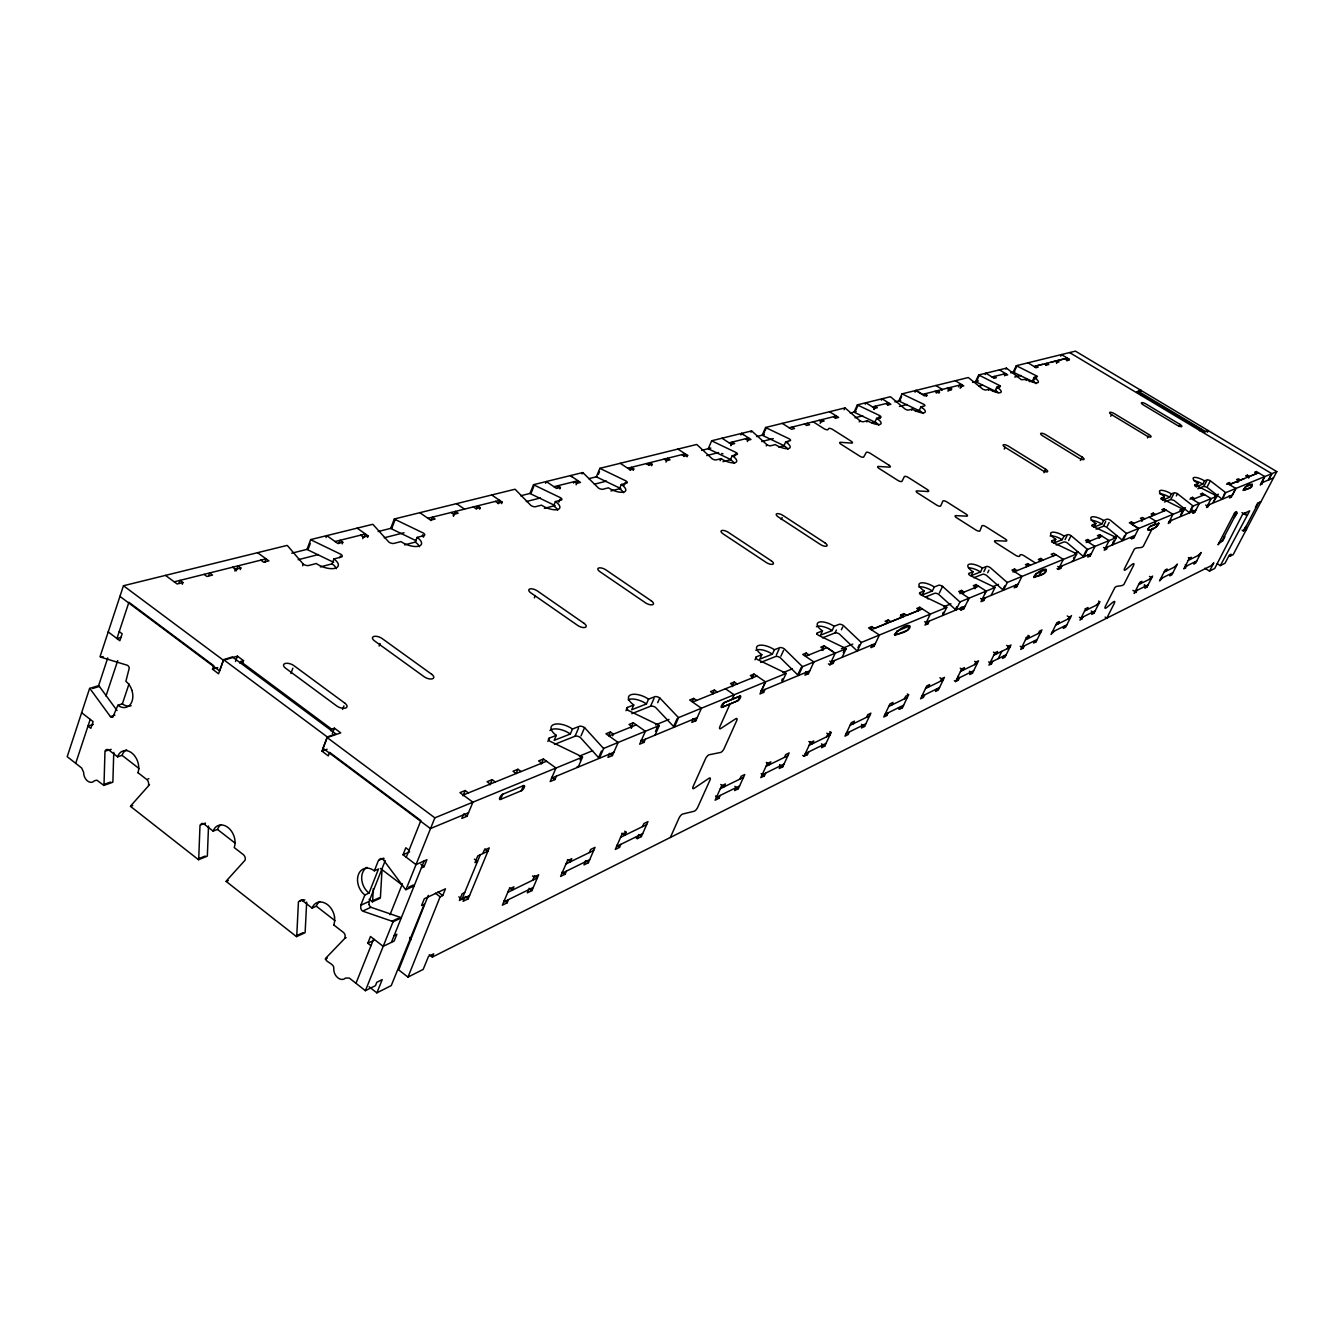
<?xml version="1.0" encoding="UTF-8"?>
<svg xmlns="http://www.w3.org/2000/svg" width="1344" height="1344" viewBox="0 0 1344 1344"><rect width="100%" height="100%" fill="white"/><g stroke="black" fill="none" stroke-linecap="round" stroke-linejoin="round"><path stroke-width="1.5" d="M117.012 710.522L99.389 686.431A4.099 2.906 71.7 0 0 98.616 685.658L89.611 688.414L67.2 756.672L81.682 768.029L83.63 772.346A8.249 5.796 70.4 0 0 87.528 780.982A8.249 5.796 70.4 0 0 94.366 780.78L96.902 780.175L103.824 785.417A4.116 2.89 70.2 0 0 104.026 784.375L104.966 751.229A4.183 2.957 70.6 0 1 108.982 750.12L117.617 756.857L122.069 755.345A14.599 10.399 70.4 0 1 125.177 750.691A14.532 10.332 70.4 0 1 126.655 749.784M113.753 752.354L112.913 781.25A4.099 2.89 70.2 0 1 112.711 782.292L103.824 785.417M149.554 784.678L131.006 805.543A4.116 2.923 69.7 0 0 130.553 806.4L198.509 859.723A4.183 2.99 68.5 0 0 198.727 858.665L200.004 825.216L201.734 823.519A4.234 3.041 69 0 1 204.187 824.174L213.158 831.13L217.493 829.433A14.851 10.752 68.6 0 1 220.769 824.813M208.522 826.022L207.379 855.187A4.166 2.99 68.5 0 1 207.161 856.229L198.509 859.723M213.158 831.13A14.868 10.752 68.6 0 1 217.274 825.955L219.24 825.182A14.868 10.752 68.6 0 1 231.706 831.533A14.868 10.752 68.6 0 1 234.226 847.577L243.23 854.532A4.25 3.091 68.2 0 1 245.011 857.186L245.213 858.026A4.15 3.007 68.2 0 1 245.028 860.244L226.649 880.572A4.183 3.024 67.9 0 0 226.162 881.429L296.52 936.634A4.25 3.108 66.6 0 0 296.772 935.592L298.435 901.824L300.905 900.077A4.318 3.158 67 0 1 302.803 900.85L312.094 908.074L316.294 906.175A14.935 10.987 66.7 0 1 319.771 901.572M306.667 902.042L305.172 931.728A4.234 3.091 66.6 0 1 304.937 932.786L296.52 936.634M369.113 899.304L372.389 901.824A4.116 3.074 66.5 0 0 372.624 900.799L373.33 888.569M382.082 868.778L380.436 897.221A4.099 3.058 66.5 0 1 380.184 898.246L372.389 901.824M369.079 986.748L376.874 992.863L382.217 979.591L376.79 982.313L375.446 985.656L365.4 990.696L349.373 978.113L345.542 978.029A8.635 6.334 65.7 0 1 337.915 977.861A8.635 6.334 65.7 0 1 333.782 968.789C334.807 963.362 324.677 962.186 325.685 958.272L345.072 938.112L345.089 935.021A4.334 3.192 66.2 0 0 343.258 932.299L333.866 925.008M364.846 894.97A15.305 11.424 66.8 0 1 358.394 885.427L357.722 882.538A15.305 11.424 66.8 0 1 362.964 869.131L365.081 868.342A15.305 11.424 66.8 0 1 374.354 870.828L378.521 868.963L369.012 893.071L364.846 894.97L360.797 905.251L360.78 908.376A4.368 3.242 66.5 0 0 362.628 911.098L392.33 921.312A4.486 3.343 65.9 0 1 393.053 921.766L401.268 917.868A4.469 3.343 65.9 0 0 400.546 917.414L370.91 907.284A4.351 3.242 66.4 0 1 369.079 904.562M333.682 562.346L307.91 549.898A3.914 1.714 19.6 0 1 307.02 549.36L310.649 539.599A3.931 1.697 19.7 0 0 311.539 540.137L341.04 554.383A3.931 1.714 19.9 0 1 341.376 557.021L333.917 558.953A13.894 6.098 19.8 0 1 335.009 568.31A13.894 6.098 19.8 0 1 316.31 563.522L308.666 565.488A3.998 1.764 19.6 0 1 303.257 564.127L287.784 546A3.998 1.747 19.4 0 0 287.078 545.412L123.463 585.732L100.027 656.712A4.2 2.99 72.2 0 0 100.901 657.199L127.562 665.33A4.217 3.024 71.9 0 1 129.293 667.918L125.882 681.324A14.65 10.45 71.5 0 1 131.93 690.379M98.666 685.474L107.755 657.922M75.701 763.342L90.199 719.41M105.974 696.024L117.734 660.576M131.124 705.734L129.444 706.121A14.633 10.466 71.5 0 1 122.354 703.836L117.869 705.264L112.812 717.209A4.183 2.974 71.2 0 1 110.426 716.621L90.384 689.186A4.116 2.923 71.7 0 0 89.611 688.43M122.354 703.836L129.024 683.928M179.054 582.994L179.978 580.39L182.885 582.54L182.28 584.27M406.241 857.27L420.874 820.562L329.633 752.354L328.306 755.882L321.972 751.162L327.298 736.966L335.798 733.841L232.327 656.897L223.558 659.652L218.602 673.781L212.52 669.228L213.746 665.7L128.906 602.263L116.928 638.551L120.91 637.392M208.706 575.534L209.614 572.964L212.503 575.081L206.926 576.492L204.036 574.358M234.814 570.998L235.435 569.302L240.862 567.941L240.257 569.638M236.158 570.931L237.989 565.858L240.862 567.941M242.894 662.441L243.533 660.677L237.451 656.158L223.457 660.274L219.576 670.908L119.834 596.316M264.869 562.162L266.095 558.818L174.266 581.818M235.502 661.45L237.451 656.158M240.022 663.298L240.66 661.534L243.533 660.677M308.515 548.285L310.33 543.396M302.652 565.774L303.257 564.127M326.038 537.566L326.777 535.618L337.882 543.514L342.787 542.27L342.182 543.883M338.789 543.53L340.015 540.305L342.787 542.27M290.892 673.428L292.858 668.203M320.376 566.916L332.069 563.842L333.917 558.953M339.814 557.642L340.435 556.013M362.762 538.692L363.367 537.096L368.138 535.886L367.534 537.482M364.174 537.146L365.383 533.954L335.093 541.531M555.173 505.63L530.796 493.903A3.444 1.361 22 0 1 529.973 493.433L533.518 484.68A3.461 1.361 22 0 0 534.341 485.15L560.633 497.784A3.461 1.361 22.2 0 1 561.271 500.035L555.391 501.564A12.214 4.855 22.1 0 1 557.592 509.544A12.214 4.855 22.1 0 1 541.531 505.159L535.517 506.705A3.511 1.411 22 0 1 530.88 505.445L515.609 489.77A3.494 1.394 21.8 0 0 514.954 489.25L394.313 518.986L390.701 528.377A3.746 1.579 20.6 0 0 391.574 528.881L416.304 540.809M392.179 527.318L395.186 519.49A3.746 1.562 20.6 0 1 394.313 518.986M330.943 730.918L331.632 729.154L334.421 728.179L340.721 732.866L327.18 737.587L323.03 748.289L430.45 828.576L468.485 812.75M332.354 733.505L334.421 728.179M342.586 709.38L343.946 705.886M404.527 544.908L415.262 542.102L417.11 537.398L423.948 535.618A3.746 1.579 20.9 0 0 423.494 533.131L395.186 519.49M379.126 646.044L380.117 643.524M422.268 536.256L422.873 534.694M423.326 537.197L423.948 535.618M431.021 520.649L432.382 517.171L435.07 519.036L430.618 520.162L419.849 512.686M453.163 515.861L453.768 514.332L458.119 513.223L455.448 511.392L453.65 515.978M374.354 870.811L378.47 860.395L380.369 858.648A4.402 3.31 67 0 1 383.04 859.354L384.082 858.9M385.224 860.63L369.096 901.438L369.079 904.562M476.398 508.855L477.607 505.848L480.245 507.662L479.657 509.174M370.961 945.722L367.802 943.27L370.49 936.482L383.191 946.344L394.145 941.052L396.866 934.265L394.145 935.575M421.378 867.905L424.099 866.678L426.905 859.706L415.985 864.629L403.015 854.784L405.804 847.762L409.046 850.214M355.975 983.304L373.666 938.969M498.254 503.731L499.615 500.338L427.946 518.28M390.029 914.71L402.41 883.781M501.614 503.614L502.202 502.135L491.736 494.978M365.4 990.696L393.053 921.766M383.04 859.354L405.048 888.854A4.402 3.31 66.4 0 0 405.922 889.694L434.851 817.841L582.523 757.109A4.133 1.966 23 0 0 581.532 756.521L550.032 741.266A4.116 1.949 22.6 0 1 549.293 738.125L556.315 735.37A14.28 6.72 22.7 0 1 553.678 724.55A14.28 6.72 22.7 0 1 572.46 729.036L579.281 726.348A4.049 1.882 22.9 0 1 584.59 727.625L602.902 747.751A4.066 1.915 23.3 0 0 603.691 748.406L659.299 725.542A3.931 1.798 23.8 0 0 658.358 724.97L628.219 710.422M391.423 942.346L424.2 860.899M531.384 492.458L533.753 486.612M428.333 895.339L398.731 969.914L407.988 977.105L423.175 969.41L428.518 956.39L433.675 953.82L432.331 957.062L429.257 954.694M545.563 483.269L546.269 481.538L556.534 488.443L560.398 487.469L559.81 488.93M376.874 992.863L391.255 985.572L424.234 904.294L421.562 905.554L424.318 898.75L445.469 888.821L442.73 895.558L440.11 896.801L407.988 977.105M557.239 487.2L557.844 485.738L560.398 487.469M544.37 508.368L553.594 505.949L555.391 501.564M558.835 502.152L560.045 499.246M573.552 483.101L574.157 481.656L576.694 483.37L580.49 482.412L570.326 475.608L572.225 476.885M480.295 854.734L461.95 899.22L458.842 896.868M576.106 484.814L576.694 483.37M576.761 483.571L577.954 480.715L553.963 486.713M582.086 473.978L582.674 472.567A3.36 1.294 22.4 0 1 583.33 473.054L598.466 488.04A3.377 1.31 22.6 0 0 602.868 489.25L608.429 487.822A11.726 4.502 22.7 0 0 623.734 492.072A11.726 4.502 22.7 0 0 621.281 484.478L626.724 483.067A3.326 1.26 22.8 0 0 626.018 480.934L600.684 468.77A3.31 1.26 22.6 0 1 599.878 468.317L596.366 476.767A3.31 1.277 22.6 0 0 597.156 477.238L620.878 488.611M534.374 597.862L535.332 595.543M464.486 897.994L463.126 901.286L468.199 898.85L489.283 847.879L484.226 850.198L482.832 853.558M462.974 795.799L465.175 790.524L468.401 792.91M598.332 474.415L599.508 471.593M463.277 814.918L461.815 818.446L467.04 816.245L472.92 802.183L459.934 792.641L465.175 790.524M489.972 784.846L492.156 779.654L495.348 781.99M610.949 490.963L619.5 488.729L621.281 484.478M630.118 470.131L631.294 467.342L633.78 468.989L633.192 470.383M624.238 485.15L625.43 482.345M509.544 887.762L512.568 890.03L513.912 886.822L509.107 889.157L502.387 905.167L507.175 902.798L508.519 899.606M500.556 799.411L502.757 794.22L523.538 785.618A3.209 1.21 -53.5 0 1 524.294 787.433A3.209 1.21 -53.5 0 1 521.354 790.759L500.556 799.411A3.259 1.243 -53.3 0 1 499.783 797.58A3.259 1.243 -53.3 0 1 502.774 794.203M516.499 772.682L517.944 769.255L521.102 771.557M648.866 464.789L649.757 462.722L652.226 464.352L651.638 465.73M521.321 790.776L523.505 785.635M528.646 889.711L527.302 892.87L531.972 890.568L538.675 874.776L534.022 877.044L532.661 880.219M665.986 462.101L666.574 460.74L669.984 459.883L667.531 458.27L666.658 460.32M547.865 741.468L549.293 738.125M541.246 764.064L543.413 758.99L555.996 768.029M556.315 735.37L554.165 740.376L570.326 733.992L572.46 729.036M684.079 456.506L685.255 453.802L627.749 468.233M687.053 456.792L687.641 455.431L677.93 449.081L696.662 444.478A3.125 1.126 23.4 0 1 697.284 444.931L712.102 458.741A3.142 1.142 23.6 0 0 716.15 459.9L721.006 458.64A10.92 3.931 23.7 0 0 735.067 462.689A10.92 3.931 23.7 0 0 732.211 455.734L736.966 454.507A3.091 1.109 23.7 0 0 736.142 452.542L712.438 441.202A3.091 1.109 23.5 0 1 711.682 440.765L708.254 448.711A3.091 1.109 23.5 0 0 708.994 449.131L731.203 459.766M555.962 768.046L550.166 781.553L554.921 779.554L556.366 776.194M567.504 859.606L570.461 861.773L571.805 858.665L567.302 860.849L560.616 876.422L565.118 874.205L566.446 871.114M554.484 744.391L575.03 736.226L578.575 727.994M581.045 735.857L584.59 727.625M580.087 759.864L580.81 758.184M582.523 757.109L578.189 767.122A4.116 1.982 23 0 0 577.198 766.534M585.329 861.823L583.985 864.898L588.37 862.73L595.039 847.358L590.654 849.492L589.327 852.583M721.678 453.516L722.971 453.768M720.132 460.656L721.006 458.64M730.85 445.334L732.278 442.058L734.664 443.587L731.522 444.377L722.014 438.228M730.934 445.704L731.522 444.377M603.691 748.406L599.357 758.318A4.066 1.915 23.3 0 1 598.584 757.646L601.457 751.044M608.933 735.252L610.361 731.993L613.418 734.16L612.696 735.79M740.863 434.969L741.535 433.406L743.299 434.549M723.022 461.664L730.481 459.715L732.211 455.734M734.412 456.506L735.571 453.869M625.968 710.69L627.362 707.465L633.78 704.962A13.642 6.149 23.5 0 1 630.773 694.798A13.642 6.149 23.5 0 1 648.53 699.166L654.78 696.713A3.864 1.73 23.7 0 1 659.786 697.956L677.863 716.957A3.881 1.747 24 0 0 678.636 717.595L786.122 673.394A3.629 1.529 24.9 0 0 785.232 672.89L757.361 659.467A3.629 1.529 24.5 0 1 756.353 656.83L761.83 654.679A12.583 5.242 24.6 0 1 758.335 645.574A12.583 5.242 24.6 0 1 774.413 649.74L779.755 647.64A3.578 1.478 24.7 0 1 784.308 648.833L801.864 666.053A3.595 1.495 25 0 0 802.603 666.624L846.166 648.698A3.494 1.411 25.3 0 0 845.309 648.211L818.513 635.326A3.478 1.411 25 0 1 817.454 632.839L822.494 630.857A12.096 4.855 25 0 1 818.815 622.238A12.096 4.855 25 0 1 834.137 626.287L839.059 624.355A3.427 1.361 25.2 0 1 843.394 625.514L860.681 641.894A3.444 1.378 25.4 0 0 861.386 642.449L946.764 607.337A3.259 1.226 25.9 0 0 945.958 606.883L920.959 594.905A3.242 1.226 25.6 0 1 919.834 592.637L924.202 590.923A11.29 4.2 25.7 0 1 920.254 583.094A11.29 4.2 25.7 0 1 934.298 586.958L938.582 585.278A3.209 1.193 25.8 0 1 942.564 586.37L959.28 601.406A3.226 1.193 26 0 0 959.969 601.91L995.014 587.496A3.142 1.142 26.1 0 0 994.241 587.059L970.099 575.501A3.142 1.126 25.9 0 1 968.957 573.35L973.022 571.754A10.886 3.914 25.9 0 1 968.974 564.295A10.886 3.914 25.9 0 1 982.43 568.058L986.412 566.496A3.091 1.109 26 0 1 990.226 567.571L1006.639 581.969A3.108 1.109 26.2 0 0 1007.311 582.439L1076.746 553.896A2.957 0.991 26.5 0 0 1076.023 553.476L1053.36 542.657A2.94 0.991 26.3 0 1 1052.167 540.674L1055.746 539.28A10.231 3.444 26.3 0 1 1051.562 532.409A10.231 3.444 26.3 0 1 1064.028 536.021L1067.539 534.643A2.906 0.974 26.4 0 1 1071.067 535.668L1086.943 548.99A2.923 0.974 26.5 0 0 1087.582 549.444L1116.377 537.6A2.856 0.941 26.6 0 0 1115.654 537.197L1093.714 526.73A2.856 0.924 26.4 0 1 1092.504 524.832L1095.864 523.522A9.912 3.226 26.5 0 1 1091.647 516.953A9.912 3.226 26.5 0 1 1103.626 520.481L1106.918 519.187A2.822 0.907 26.5 0 1 1110.312 520.178L1125.886 532.997A2.822 0.924 26.7 0 0 1126.507 533.434L1184.098 509.746L1161.434 498.422L1164.475 496.574A9.374 2.856 26.7 0 1 1160.191 490.493A9.374 2.856 26.7 0 1 1171.38 493.87L1174.522 492.677L1177.075 493.433L1193.119 506.033L1217.21 496.138L1195.051 484.932L1198.025 483.403A9.106 2.705 26.8 0 1 1193.741 477.557A9.106 2.705 26.8 0 1 1204.526 480.85L1207.5 479.724L1209.953 480.48L1225.711 492.643L1276.8 471.626L1075.402 351.137L1016.299 365.702L1013.191 372.204L1033.066 381.713L1035.67 376.286M624.691 831.18L626.136 832.222L621.919 834.288L615.283 849.458L619.5 847.375L620.827 844.351M626.136 832.222L624.809 835.262L621.919 833.162M609.403 754.135L607.958 757.411L612.41 755.563L618.156 742.459L605.926 733.774L610.361 731.993M747.466 440.563L748.608 437.959L729.137 442.848M751.01 432.23L751.582 430.937A3.024 1.058 23.8 0 1 752.186 431.39L766.836 444.646A3.024 1.058 24 0 0 770.7 445.771L775.236 444.595A10.55 3.679 24 0 0 788.693 448.526A10.55 3.679 24 0 0 785.686 441.89L790.121 440.731A2.99 1.042 24.1 0 0 789.264 438.85L766.332 427.896A2.99 1.025 23.9 0 1 765.593 427.476L762.216 435.17A2.99 1.042 23.9 0 0 762.938 435.59L784.207 445.754M747.314 441.571L747.886 440.261L750.96 439.488L741.535 433.406M633.78 704.962L631.663 709.766L646.43 703.937L648.53 699.166M631.159 727.591L633.293 722.753L645.389 731.27L639.66 744.19L643.944 742.392L645.372 739.183M631.277 728.246L631.999 726.617L628.975 724.483L633.293 722.753M763.51 434.297L764.635 431.743M765.19 430.466L766.332 427.896M631.814 713.664L650.58 706.205L654.074 698.292M766.248 445.939L766.836 444.646M635.813 837.581L637.241 838.622L638.568 835.615M642.533 826.61L643.86 823.603L647.976 821.604L641.374 836.59L637.241 838.622M657.686 702.694L659.786 697.956M655.502 731.388L658.358 724.97M655.015 735.168L659.299 725.542M778.747 447.098L783.972 445.738L785.686 441.89M787.55 442.697L788.122 441.42M678.636 717.595L674.369 727.121A3.881 1.764 24 0 1 673.596 726.482L677.158 718.553M670.354 837.463L679.022 818.076A3.696 1.21 -54.5 0 1 682.601 814.061L694.226 811.238A3.662 1.193 -54.6 0 0 697.754 807.257L709.985 780.058A3.679 1.21 -54.8 0 0 709.044 778.243L694.092 788.357A3.713 1.226 -54.7 0 1 693.118 786.526L705.516 758.789A3.713 1.243 -55 0 1 709.111 754.774L720.636 752.438A3.696 1.226 -55.1 0 0 724.181 748.474L736.68 720.686A3.713 1.243 -55.3 0 0 735.79 718.721L720.434 728.734A3.746 1.26 -55.2 0 1 719.93 726.533L730.027 703.97M732.077 699.367L734.126 694.781L725.424 688.766M692.261 701.534L693.655 698.41L696.595 700.442M820.159 423.36L821.839 419.614L824.124 421.058L821.318 421.764L819.05 420.319M781.2 519.523L782.124 517.49M693.218 719.275L691.807 722.417L695.822 720.737L701.434 708.221L689.657 700.022L693.655 698.41M835.212 418.454L836.321 416.002L789.18 427.795M712.74 693.756L714.403 690.043L717.326 692.059M844.133 409.752L844.956 407.921A2.839 0.924 24.4 0 1 845.544 408.341L859.824 420.672A2.839 0.941 24.6 0 0 863.402 421.747L867.401 420.706A9.912 3.242 24.6 0 0 879.883 424.452A9.912 3.242 24.6 0 0 876.641 418.32L880.572 417.295A2.806 0.924 24.7 0 0 879.648 415.565L858.043 405.25A2.806 0.907 24.5 0 1 857.354 404.863L854.062 412.138A2.806 0.924 24.5 0 0 854.75 412.524L876.322 422.806M720.754 784.493L724.08 786.828L725.39 783.938L721.644 785.77L715.109 800.201L718.872 798.353L720.166 795.463M855.288 411.314L858.043 405.25M732.228 686.616L734.311 682.03L737.201 683.995M865.234 404.208L865.889 402.763L874.742 408.324L877.33 407.669L875.129 406.274L873.751 409.282M859.253 421.898L859.824 420.672M735.924 787.718L734.63 790.574L738.293 788.76L744.794 774.514L741.132 776.294L739.822 779.15M754.992 659.82L756.353 656.83M866.846 421.932L867.401 420.706M761.83 654.679L759.78 659.148L772.38 654.175L774.413 649.74M874.188 409.517L874.742 408.324M751.951 678.602L754.034 674.066L765.509 681.878L759.948 693.958L763.627 692.429L765.022 689.405M881.395 400.21L882.05 398.782L890.837 404.258L888.283 404.914L886.082 403.536M871.903 422.755L874.978 421.949L876.641 418.32M877.985 419.194L879.094 416.774M880.018 418.505L880.572 417.295M887.544 405.283L888.636 402.898L872.525 406.93M776.362 655.015L779.066 649.118M766.282 762.384L769.541 764.652L770.834 761.846L767.29 763.56L760.822 777.638L764.366 775.891L765.66 773.086M941.909 390.314L942.295 389.458L935.911 385.51M765.475 681.878L761.309 690.95L809.794 670.79M780.914 656.191L783.619 650.294M996.324 391.675L975.526 381.662L978.684 374.976L1000.406 385.946L996.845 387.173A9.072 2.722 25.3 0 1 1000.306 392.666A9.072 2.722 25.3 0 1 989.1 389.172L985.505 390.079L982.918 389.273L968.285 377.53L902.026 393.859L898.783 400.915A2.722 0.874 24.8 0 0 899.438 401.285L918.624 410.424M899.993 400.109L901.606 396.581M780.545 765.761L779.268 768.55L782.729 766.836L789.163 752.926L785.702 754.606L784.409 757.394M781.771 680.35L782.46 678.854M915.062 392.196L915.869 390.449L924.487 395.791L926.906 395.186L926.352 396.346M781.956 682.366L786.122 673.394M911.686 410.273L912.24 409.097A9.593 3.058 24.9 0 0 924.235 412.742A9.593 3.058 24.9 0 0 920.909 406.846L924.605 405.888A2.722 0.857 24.9 0 0 923.647 404.225L902.698 394.229A2.722 0.857 24.8 0 1 902.026 393.859M923.933 395.59L924.756 393.842L926.906 395.186M805.526 654.511L806.215 653.033L808.987 654.914M915.415 411.382L919.262 410.374L920.909 406.846M922.001 407.736L922.555 406.56M802.603 666.624L798.47 675.494A3.578 1.512 25 0 1 797.731 674.923L801.175 667.531M816.782 634.284L817.454 632.839M822.494 630.857L820.495 635.174L832.121 630.571L834.137 626.287M802.704 755.395L804.031 756.319L810.432 742.577L813.775 740.947L812.498 743.686L809.306 741.502M804.031 756.319L807.391 754.673L808.668 751.934M936.264 393.002L937.339 390.701L939.49 392.011L938.935 393.17M806.316 672.235L804.938 675.175L808.416 673.73L813.91 661.97L802.738 654.444L806.215 653.033M822.142 650.143L824.174 645.792L835.229 653.201L829.769 664.81L828.391 663.869M822.881 650.462L823.553 649.018L820.798 647.153L824.174 645.792M822.763 744.996L821.486 747.718L824.762 746.088L831.13 732.497L829.802 731.606M826.577 736.831L827.854 734.093L831.13 732.497M947.906 391.07L949.519 387.643L951.636 388.954L951.098 390.096M822.511 637.879L835.061 632.89L836.388 630.05M948.763 390.684L951.636 388.954M841.394 629.782L842.738 626.926M958.574 386.887L959.364 385.174L961.481 386.467L963.782 385.896L955.349 380.722M960.103 388.198L961.8 384.569L922.471 394.414L916.02 390.415M960.943 387.61L961.481 386.467M829.769 664.81L833.146 663.398L834.506 660.509M843.276 652.529L845.309 648.211M842.083 657.35L846.166 648.698M976.685 380.89L979.322 375.329M849.391 731.892L848.131 734.563L844.956 736.142L851.273 722.702L854.448 721.157L853.188 723.845M985.219 374.539L985.858 373.212L994.123 378.252L996.307 377.698L994.241 376.438L993.72 377.546M857.976 647.606L859.32 644.75M861.386 642.449L857.321 651.017A3.444 1.394 25.4 0 1 856.615 650.462L839.395 634.049A3.427 1.378 25.2 0 0 835.061 632.89M870.442 629.429L871.786 626.606L874.474 628.387L887.796 622.994L885.125 621.23L888.233 619.97L890.887 621.734L903.655 616.56L901.018 614.813L900.346 616.207M862.747 725.323L861.487 727.978L864.595 726.432L870.895 713.16L867.787 714.672L866.527 717.326M988.562 390.298L989.1 389.172M872.206 644.818L870.862 647.64L874.054 646.313L879.396 635.04L868.594 627.883L871.786 626.606M992.678 391.188L995.249 390.516L996.845 387.173M1005.95 369.214L1006.471 368.122L1021.322 379.697L1026.766 379.411A8.82 2.57 25.5 0 0 1037.602 382.805A8.82 2.57 25.5 0 0 1034.09 377.513L1037.434 376.354L1016.299 365.702M995.971 391.44L996.492 390.331M997.567 388.097L998.626 385.862M886.637 623.314L888.233 619.97M1004.556 375.799L1005.614 373.598L992.057 376.992M999.6 387.425L1000.138 386.316M1014.334 371.465L1016.921 366.038M891.761 705.029L893.004 702.391L889.997 703.87L883.747 716.99L886.754 715.512L888.014 712.891M898.178 708.389L899.438 709.246L900.682 706.658M904.428 698.846L905.671 696.242L908.611 694.814L907.351 693.958M902.731 616.358L904.042 613.603L906.696 615.334L919.43 610.176L916.81 608.446L919.766 607.253L930.3 614.074L925.008 625.044L927.948 623.818L929.275 621.096M920.842 593.981A11.273 4.217 25.7 0 0 922.253 594.972L924.202 590.923M1026.245 380.503L1026.766 379.411M899.438 709.246L902.395 707.784L908.611 694.814M917.801 611.352L919.766 607.253M1035.3 367.567L1036.09 365.954L1055.074 361.2L1059.055 361.906L1057.056 360.713L1056.283 362.292M1029.269 381.629L1032.511 380.772L1034.09 377.513M922.253 594.972L932.366 590.974L934.298 586.958M1036.157 378.874L1036.678 377.798M1004.237 449.064L1005.094 447.3A4.099 1.294 25.6 0 1 1003.514 444.713A4.099 1.294 25.6 0 1 1008.554 446.242L1045.615 469.207A4.133 1.31 25.9 0 1 1047.295 471.862A4.133 1.31 25.9 0 1 1042.238 470.333L1005.094 447.3M1045.716 365.434L1046.741 363.3L1048.74 364.493L1046.724 365.014L1044.725 363.804M924.672 694.848L923.446 697.402L920.573 698.813L926.755 685.978L929.628 684.583L928.385 687.154M939.338 593.057L942.564 586.37M1056.552 363.468L1057.073 362.41M1060.685 356.143L1061.458 354.581L1069.354 359.318L1068.833 360.36M936.718 688.918L935.491 691.454L938.297 690.077L944.446 677.376L941.657 678.737L940.414 681.29M942.665 613.637L943.32 612.293M945.302 608.244L945.958 606.883M1066.363 360.226L1067.388 358.126L1050.941 362.225M942.816 615.451L946.764 607.337M1066.884 360.847L1069.354 359.318M954.374 680.736L955.601 681.542L961.699 668.976L964.421 667.649L963.211 670.169L960.254 668.22M955.601 681.542L958.322 680.198L959.532 677.695L957.701 676.469M959.952 593.729L961.565 590.402L964.118 592.066L963.48 593.393M973.022 571.754L971.107 575.669L980.515 571.956L982.414 568.058M959.969 601.91L956.054 609.958A3.209 1.21 26 0 1 955.366 609.454L956.676 606.766M959.767 609.168L961.044 609.991L962.338 607.337M961.044 609.991L963.833 608.832L969.041 598.181L958.776 591.528L961.565 590.402M967.747 600.852L969.041 598.181M971.006 672.05L969.797 674.537L972.468 673.21L978.533 660.794L975.878 662.088L974.652 664.574M974.098 588.521L976.03 584.573L986.194 591.125L984.9 593.762M975.19 588.638L975.845 587.311L973.308 585.682L976.03 584.573M983.875 571.67L985.774 567.79M987.689 572.746L988.949 570.158M1043.902 472.718L1045.615 469.207M986.194 591.125L981.019 601.658L983.741 600.516L985.018 597.895M991.15 595.358L995.014 587.496M993.451 652.109L996.358 653.99L997.55 651.538L994.963 652.798L988.932 665.095L991.519 663.818L992.729 661.366M998.222 658.661L1001.834 651.319M1003.649 655.99L1002.456 658.426L1005.01 657.166L1011.007 645.002L1008.47 646.229L1007.261 648.665M1007.311 582.439L1003.464 590.234A3.108 1.126 26.2 0 1 1002.809 589.747L1004.724 585.85M1013.057 572.107L1014.586 569.033L1017.055 570.612M1015.51 585.211L1014.233 587.782L1016.82 586.706L1021.944 576.425L1011.998 570.074L1014.586 569.033M1026.43 566.698L1027.942 563.657L1030.394 565.219M1080.391 460.438L1082.088 457.027L1045.884 434.784A3.982 1.226 25.8 0 0 1041.012 433.289A3.982 1.226 25.8 0 0 1042.625 435.792L1078.896 458.086A4.015 1.243 26 0 0 1083.785 459.564A4.015 1.243 26 0 0 1082.088 457.027M1027.942 635.41L1029.134 636.182L1026.665 637.375L1020.701 649.421L1023.17 648.194L1024.363 645.792M1029.134 636.182L1027.942 638.585L1026.161 637.426M1110.749 416.254L1111.555 414.641A3.78 1.092 26 0 1 1109.926 412.306A3.78 1.092 26 0 1 1114.495 413.734L1149.086 434.65A3.797 1.109 26.3 0 1 1150.783 437.018A3.797 1.109 26.3 0 1 1146.23 435.59L1111.555 414.641M1039.315 561.473L1040.827 558.449L1043.263 559.994M1051.546 541.918L1052.167 540.674M1052.587 542.086A10.231 3.461 26.3 0 0 1053.898 542.976L1055.746 539.28M1039.181 575.366L1041.096 571.57M1034.779 640.668L1033.603 643.054L1036.022 641.861L1041.953 629.933L1039.534 631.109L1038.341 633.511M1053.898 542.976L1062.18 539.7L1064.028 536.021M1065.086 539.532L1066.918 535.87M1140.367 392.045L1141.157 390.482L1136.722 391.793L1200.847 429.358L1200.31 430.416M1141.106 394.951L1141.627 393.91M1068.631 540.557L1071.067 535.668M1054.553 630.941L1051.008 634.469L1056.905 622.658L1059.257 621.516L1058.081 623.885M1064.498 626.052L1063.322 628.387L1065.641 627.245L1071.504 615.569L1068.01 619.03M1057.073 568.63L1058.282 569.402L1063.339 559.406L1053.646 553.291L1051.226 554.266L1053.646 555.794M1058.282 569.402L1060.685 568.394L1061.945 565.908M1073.52 558.415L1074.142 557.189M1076.746 553.896L1073.016 561.305A2.94 1.008 26.5 0 0 1072.294 560.885M1091.899 526.042L1092.504 524.832M1086.288 542.556L1087.817 539.515L1090.186 540.994L1089.564 542.203M1092.773 526.26A9.912 3.226 26.5 0 0 1094.05 527.117L1095.864 523.522M1083.852 555.122L1086.322 550.217M1087.565 549.444L1083.852 556.786A2.923 0.991 26.5 0 1 1083.23 556.332L1067.405 542.993A2.906 0.974 26.4 0 0 1063.877 541.968L1056.216 545.009M1094.05 527.117L1101.811 524.042L1103.626 520.481M1085.162 608.748L1086.876 609.823L1088.035 607.522L1085.784 608.614L1079.954 620.172L1083.382 616.762M1096.368 605.203L1099.745 601.826L1098.602 601.104M1091.194 610.999L1092.89 612.074L1091.731 614.359L1093.949 613.267L1099.745 601.826M1147.44 437.892L1148.263 436.262M1089.026 554.635L1087.8 557.071L1090.085 556.114L1095.024 546.386L1085.532 540.439L1087.817 539.515M1096.133 529.15L1103.323 526.294L1105.709 521.556M1099.106 535.92L1099.711 534.71L1109.119 540.59L1104.214 550.217L1106.448 549.293L1107.674 546.89M1099.207 538.289L1099.812 537.096L1097.46 535.618L1099.711 534.71M1107.322 526.109L1109.119 522.547M1112.614 543.194L1113.823 540.792M1115.05 538.406L1115.654 537.197M1116.377 537.6L1112.714 544.79A2.856 0.941 26.6 0 0 1112.177 544.488M1152.463 528.259L1144.08 544.74C1142.635 550.234 1134.941 545.294 1133.513 550.805L1124.575 568.428C1121.702 575.786 1136.453 558.096 1133.563 565.421L1124.743 582.792C1123.265 588.218 1115.554 583.682 1114.092 589.126L1105.272 606.514C1102.5 613.788 1117.15 595.93 1114.378 603.204L1106.767 618.173L1105.104 617.098M1179.091 425.93L1179.898 424.351L1146.062 404.04A3.679 1.042 26.1 0 0 1141.644 402.646A3.679 1.042 26.1 0 0 1143.29 404.897L1177.193 425.258A3.696 1.042 26.4 0 0 1181.611 426.636A3.696 1.042 26.4 0 0 1179.898 424.351M1126.507 533.434L1122.862 540.557A2.822 0.924 26.7 0 1 1122.257 540.137L1124.676 535.382M1130.875 523.085L1131.48 521.909L1133.782 523.337L1132.874 525.101M1130.573 538.02L1131.732 538.726L1132.942 536.374M1140.737 583.548L1141.879 581.33L1139.813 582.322L1134.134 593.443L1137.343 590.201M1141.829 521.455L1142.736 519.708L1140.451 518.297L1142.534 517.44L1144.819 518.851M1131.732 538.726L1133.866 537.852L1138.687 528.427L1131.766 524.143L1166.256 510.166M1151.741 516.029L1153.236 513.139L1155.487 514.534M1160.897 498.893L1161.485 497.75M1161.502 499.178A9.374 2.873 26.7 0 0 1162.728 499.985L1164.475 496.574M1199.436 430.718L1200.847 429.358M1149.439 579.298L1152.598 576.106L1146.953 587.126L1144.92 588.118L1146.046 585.917L1144.416 584.892M1162.728 499.985L1169.633 497.246L1171.38 493.87M1163.299 509.981L1163.887 508.838L1172.993 514.315L1168.272 523.471L1171.447 520.363M1158.461 523.034L1156.663 526.512C1144.013 535.399 1146.902 526.058 1154.227 524.782L1155.991 521.304L1149.17 517.104M1164.442 502.001L1170.842 499.464L1173.732 493.836M1207.466 432.214L1208.273 430.634L1204.056 432.113L1199.974 429.66M1176.336 495.919L1177.495 493.685M1162.61 577.769L1159.519 580.927L1165.13 570.024L1167.096 569.05L1165.987 571.234M1170.977 573.653L1169.851 575.82L1171.8 574.862L1177.378 564.06L1174.32 567.168M1194.631 485.621L1195.219 484.512M1180.486 515.054L1183.426 509.376M1184.098 509.746L1180.402 516.466M1195.118 485.94A9.106 2.705 26.8 0 0 1196.311 486.713L1198.025 483.403M1190.179 559.423L1191.288 557.29L1189.39 558.214L1183.846 568.915L1186.853 565.841L1185.257 564.85M1189.944 499.229L1192.447 497.33L1194.648 498.674M1191.859 498.456L1192.447 497.33M1196.311 486.713L1202.83 484.142L1204.526 480.85M1193.119 506.033L1189.608 512.803L1191.943 506.755M1197.857 488.729L1203.888 486.326L1206.727 480.866M1201.822 494.424L1202.393 493.315L1211.129 498.641L1206.509 507.511L1209.533 504.521M1207.517 486.175L1209.802 481.79M1192.279 509.998L1193.926 511.006L1192.766 513.257L1194.682 512.45L1199.335 503.479L1190.532 498.103M1194.866 561.893L1193.774 564.026L1195.639 563.102L1201.15 552.485L1198.176 555.526M1213.666 501.295L1215.396 497.986M1220.89 541.817L1218 544.79L1234.85 512.467L1236.648 511.627L1235.539 513.744M1221.797 541.38L1236.43 513.341M1204.862 568.243L1209.499 571.116L1213.817 562.85L1210.927 565.824L432.331 957.062M1217.21 496.138L1213.094 502.404M1226.686 484.378L1229.054 482.563L1231.188 483.857L1238.731 480.799L1236.614 479.522L1238.362 478.817L1240.495 480.094L1256.774 473.491L1254.674 472.231L1256.388 471.559L1264.771 476.582L1260.286 485.05L1263.108 482.227M1228.483 483.655L1229.054 482.563M1225.711 492.643L1222.267 499.212L1224.569 493.349M1217.261 563.741L1220.335 565.622L1249.668 510.854L1242.696 514.13L1214.724 568.462L1209.499 571.116M1230.634 495.734L1229.491 497.918L1231.289 497.162L1235.858 488.477L1227.257 483.286M1237.891 482.429L1238.731 480.799M1235.842 488.477L1232.414 494.995L1207.651 505.294M1246.812 476.246L1247.383 475.188L1249.483 476.448L1248.643 478.061M1242.091 530.174L1243.116 530.796L1246.14 526.26M1276.8 471.626L1261.008 501.631L1257.581 503.227L1255.397 507.377L1256.27 506.974M1255.817 472.618L1256.388 471.559M1264.754 476.582L1261.394 482.95L1273.457 477.926M1271.794 473.693L1268.45 480.01L1271.827 473.676L1069.622 352.582M928.015 598.92L926.822 596.954M1220.335 565.622L1225.022 563.237L1229.306 555.089L1231.054 554.215L1229.978 556.248L1233.17 554.652L1260.84 501.934L1258.286 503.126L1243.822 530.678L1246.409 529.418M503.731 901.975L533.316 887.41M561.96 873.314L589.697 859.673M616.594 846.434L642.684 833.599M716.419 797.311L739.586 785.921M762.115 774.833L784.006 764.064M805.308 753.581L826.039 743.383M846.216 733.454L865.855 723.794M884.99 714.37L903.638 705.197M921.816 696.259L939.523 687.54M956.81 679.039L973.678 670.74M990.142 662.642L1006.202 654.73M1021.894 647.018L1037.215 639.475M1052.184 632.1L1066.817 624.91M1081.114 617.87L1095.108 610.982M1135.26 591.226L1148.078 584.926M1160.628 578.743L1172.926 572.695M1184.954 566.782L1196.748 560.986M507.763 892.366L537.331 877.951L534.341 875.717M565.958 863.974L593.695 850.45M620.592 837.329L646.649 824.611M720.334 788.659L743.484 777.37M765.996 766.382L787.87 755.714M809.155 745.332L829.853 735.218L826.846 733.169M850.013 725.39L869.635 715.814M888.737 706.49L907.368 697.402M925.529 688.548L943.219 679.913L939.91 677.729M960.473 671.496L977.323 663.281M993.754 655.267L1009.798 647.438L1006.606 645.355M1025.472 639.794L1040.777 632.318M1055.729 625.027L1070.328 617.904L1067.254 615.938M1084.608 610.932L1098.586 604.111M1138.67 584.556L1151.472 578.306M1164.005 572.208L1176.269 566.21M1188.281 560.347L1200.041 554.618M1243.116 530.796L1246.577 529.133M1219.092 542.69L1222.687 540.943L1224.871 536.76L1223.981 537.197M367.802 943.27L374.405 940.111M469.56 895.558L459.396 900.43L462.134 893.81L464.688 892.584M325.181 959.129L327.264 958.121M392.095 921.194L398.261 918.271M345.072 938.112L346.114 937.625M1234.229 517.558L1237.32 512.921L1233.758 514.584M408.66 887.208L413.263 885.074A4.385 3.31 66.4 0 0 414.137 885.914L405.922 889.711M363.67 910.627L370.91 907.284M360.797 905.251L368.071 901.925M296.772 935.592L303.072 932.686M372.624 900.799L379.126 897.826M403.015 854.784L409.601 851.878M299.477 901.354L303.173 899.724M302.803 900.85L304.92 899.909M379.495 859.942L383.662 858.11M226.162 881.429L228.329 880.522M551.594 778.176L613.838 752.287M641.088 740.964L697.2 717.612M831.146 661.903L875.364 643.507M926.302 622.322L965.126 606.178M982.313 599.021L1018.13 584.136M1059.576 566.882L1091.311 553.694M1105.44 547.814L1134.941 535.55M1169.33 521.237L1195.841 510.216M579.314 756.168L592.62 750.725M655.553 724.92L668.993 719.41M782.846 672.739L792.288 668.875M841.394 648.749L852.751 644.095M943.572 606.866L950.947 603.842M992.746 586.723L998.474 584.354M1074.646 553.14L1078.274 551.645M1113.336 537.281L1116.965 535.802M1179.78 510.048L1185.442 507.73M1214.556 495.785L1218.42 494.206M463.21 795.01L546.571 761.225M608.983 735.941L636.317 724.87M692.614 702.055L756.924 676.015M805.526 656.326L826.946 647.64L833.162 651.806M961.346 593.191L978.566 586.202M1014.451 571.67L1056.014 554.837M1087.901 541.918L1102.063 536.172M1192.733 499.447L1204.577 494.642M871.315 629.664L922.421 608.933M1244.158 478.598L1229.424 484.579M492.156 779.654L487.066 781.704L490.274 784.039M517.944 769.255L513.005 771.238L516.18 773.556M543.413 758.99L538.608 760.922L541.75 763.19M714.403 690.043L710.506 691.622L713.412 693.638M734.311 682.03L730.498 683.558L733.387 685.541M754.034 674.066L750.322 675.578L753.178 677.527M901.018 614.813L904.042 613.603M1027.942 563.657L1025.422 564.665L1027.874 566.227M1040.827 558.449L1038.358 559.457L1040.794 561.002M1131.48 521.909L1129.346 522.766L1138.553 528.478M1153.236 513.139L1151.17 513.962L1153.438 515.357M1163.887 508.838L1161.871 509.645L1164.122 511.039M1202.393 493.315L1200.511 494.071L1202.695 495.398M1247.383 475.188L1245.653 475.877L1247.753 477.154M1251.365 475.675L1258.488 472.802M198.727 858.665L205.229 856.061M760.687 662.441L775.673 656.494A3.562 1.495 24.7 0 1 780.226 657.67L797.748 674.923M925.394 597.005L934.718 593.292A3.192 1.193 25.8 0 1 938.7 594.384L955.366 609.454M973.93 577.718L982.615 574.258A3.091 1.109 26 0 1 986.429 575.333L1002.792 589.747M201.096 824.796L205.447 823.116M204.187 824.174L205.279 823.754M1208.273 430.55L1205.602 431.575L1138.334 391.306L1141.14 390.398M321.972 751.162L327.079 749.246M130.553 806.383L132.77 805.577M147.79 779.05L148.882 778.663M104.026 784.375L110.712 782.023M106.075 750.859L111.199 749.364M110.426 716.621L114.912 715.176M93.374 724.366L87.998 726.113L90.854 728.33L93.089 721.594L81.631 712.723M212.52 669.228L217.795 667.565M92.635 688.498L99.389 686.431M100.901 657.199L103.152 656.544M912.24 409.097L908.477 410.071A2.755 0.874 24.8 0 1 905.033 409.013L890.954 397.135A2.755 0.874 24.7 0 0 890.383 396.732L857.354 404.863M298.116 559.726L318.41 554.551M384.283 537.768L404.04 532.728M526.344 501.547L540.456 497.952M594.367 484.21L606.497 481.118M706.759 455.566L718.586 452.542M761.712 441.554L773.254 438.614M855.019 417.766L862.747 415.8M899.455 406.442L907.166 404.477M978.768 386.232L982.733 385.224M1014.737 377.059L1020.802 375.514M1034.057 366.475L1042.558 364.342M182.885 582.54L177.156 583.985L165.48 575.366M480.245 507.662L476.011 508.721L473.357 506.906M502.202 502.135L498.07 503.177L495.432 501.379M633.78 468.989L630.218 469.896L620.256 463.294M652.226 464.352L648.732 465.226L646.262 463.596M687.641 455.431L684.298 456.271L681.878 454.675M939.49 392.011L937.104 392.616L934.97 391.289M1057.056 360.713L1065.422 358.613L1067.405 359.806M291.766 553.19L308.028 549.108M378.118 531.535L391.978 528.058M520.615 495.785L530.729 493.248M588.857 478.666L596.971 476.633M701.568 450.391L710.842 448.056M756.655 436.565L764.366 434.633M850.282 413.078L856.094 411.617M894.869 401.89L900.665 400.445M972.535 382.418L978.499 380.906M1010.671 372.842L1014.72 371.834M310.649 539.599L372.691 524.311A3.797 1.613 20.3 0 1 373.38 524.882L388.836 542.069A3.814 1.63 20.5 0 0 393.943 543.396L400.949 541.582A13.255 5.611 20.7 0 0 418.639 546.218A13.255 5.611 20.7 0 0 417.11 537.398M533.518 484.68L582.674 472.567M599.894 468.317L677.981 449.047M711.682 440.765L751.582 430.937M765.61 427.476L844.956 407.921M978.684 374.976L1006.471 368.122M1170.842 499.464L1174.018 500.422L1189.02 512.4M1203.888 486.326L1206.962 487.267L1221.696 498.826M927.898 491.501L916.927 490.879A2.974 1.025 25.2 0 0 917.482 492.862L936.718 505.109A2.974 1.025 25.4 0 0 940.699 505.982L942.883 501.026A2.957 1.025 25.4 0 1 946.848 501.917L966.101 514.13A2.974 1.025 25.6 0 1 966.722 516.163L955.853 515.626A2.99 1.042 25.6 0 0 956.458 517.675L975.946 530.057A3.007 1.042 25.7 0 0 979.927 530.93L981.91 525.806A2.99 1.025 25.8 0 1 985.858 526.663L1005.346 539.028A2.99 1.042 26 0 1 1006.034 541.111L995.266 540.674A3.007 1.042 25.9 0 0 995.938 542.774L1015.678 555.324A3.024 1.058 26.1 0 0 1019.642 556.181L1020.046 554.954A3.024 1.058 26.2 0 1 1024.027 555.744L1035.619 563.102M1260.941 483.722L1261.982 484.344M1036.09 365.954L1038.106 367.181L1036.056 367.702L1027.992 362.83M1229.155 495.869L1231.289 497.162M1244.393 513.122L1247.484 515.021M1241.974 512.602L1246.627 515.424M999.449 369.852L1007.664 374.842L1005.514 375.379L1003.464 374.136M1205.652 505.075L1208.374 506.738M1192.481 511.106L1194.682 512.45M1169.146 521.959L1170.271 522.648M947.184 388.231L949.301 389.542M1188.331 557.558L1189.39 558.214M1184.686 567.319L1185.744 567.974M1132.706 537.13L1133.866 537.852M1103.525 547.462L1106.448 549.293M1149.473 576.408L1150.582 577.097M1144.231 585.413L1146.953 587.126M1087.716 554.635L1090.085 556.114M1132.908 590.352L1136.201 592.418M829.55 411.718L838.622 417.413L835.884 418.102L833.633 416.674M1057.678 566.479L1060.685 568.394M889.039 465.226L870.257 453.314A2.923 0.991 24.7 0 0 866.275 452.407L863.705 457.027A2.94 1.008 24.7 0 1 859.69 456.12L840.924 444.175A2.94 0.991 24.5 0 1 840.504 442.294L851.642 443.117A2.923 0.991 24.5 0 0 851.206 441.235L832.642 429.458A2.906 0.974 24.4 0 0 828.677 428.534L828.038 429.542A2.906 0.991 24.3 0 1 823.99 428.669L813.17 421.798M807.257 423.276L809.542 424.738L806.702 425.443L804.401 423.998M1092.823 612.545L1093.949 613.267M792.154 427.056L794.455 428.534L791.549 429.274L782.258 423.377M1079.383 617.249L1082.222 619.063M1015.577 585.917L1016.82 586.706M745.517 438.732L747.886 440.261M980.566 598.483L983.741 600.516M1034.863 641.088L1036.022 641.861M961.279 607.169L963.833 608.832M1020.23 646.279L1023.17 648.194M988.646 661.92L991.519 663.818M924.689 621.667L927.948 623.818M974.652 661.282L975.878 662.088M664.121 459.127L666.574 460.74M969.427 671.21L972.468 673.21M957.096 679.392L958.322 680.198M872.693 645.422L874.054 646.313M901.135 706.944L902.395 707.784M829.702 661.08L833.146 663.398M885.478 714.638L886.754 715.512M805.627 671.832L808.416 673.73M861.504 724.332L864.595 726.432M760.771 690.48L763.627 692.429M821.486 743.837L824.762 746.088M809.105 741.653L810.432 742.577M456.523 503.647L464.47 509.124M806.064 753.749L807.391 754.673M451.097 512.484L453.768 514.332M779.503 764.602L782.729 766.836M692.882 718.687L695.822 720.737M761.124 773.623L764.366 775.891M734.866 786.358L738.293 788.76M357.151 528.142L368.138 535.886M360.612 535.147L363.367 537.096M640.92 740.275L643.944 742.392M715.546 796.001L718.872 798.353M609.353 753.379L612.41 755.563M257.544 552.686L268.901 560.885L263.609 562.212L260.77 560.146M638.501 834.523L641.374 836.59M551.796 777.302L554.921 779.554M616.61 845.275L619.5 847.375M232.562 567.218L235.435 569.302M585.446 860.597L588.37 862.73M562.162 872.038L565.118 874.205M463.814 813.859L467.04 816.245M532.51 875.935L534.022 877.044M240.66 661.534L331.632 729.154M484.764 848.904L487.889 851.239L477.758 855.91L474.986 862.63L477.523 861.454L474.382 859.102M223.558 659.652L327.298 736.966M123.463 585.732L223.457 660.274M327.18 737.587L434.851 817.841M528.982 888.334L531.972 890.568M504.168 900.53L507.175 902.798M119.23 631.579L122.153 633.78L119.851 640.735L108.175 631.898M465.091 896.515L468.199 898.85M420.874 864.242L424.099 866.678M437.993 891.979L442.73 895.558M435.372 893.206L440.11 896.801M380.436 868.442L401.806 884.722M122.069 755.345L139.238 768.667M217.493 829.433L235.25 843.242M316.294 906.175L334.942 920.657M137.928 772.649L146.681 779.453A4.2 2.99 70 0 1 148.092 781.25L148.596 782.88A4.2 2.99 70 0 1 148.445 785.081M1122.257 540.137L1106.717 527.285A2.822 0.924 26.5 0 0 1103.323 526.294M673.596 726.482L655.586 707.431A3.864 1.747 23.7 0 0 650.58 706.205M598.567 757.646L580.339 737.486A4.032 1.898 22.9 0 0 575.03 736.226M409.702 937.39L411.062 939.641M131.93 690.379L132.602 693.168A14.65 10.45 71.5 0 1 128.134 706.457L126.235 707.297A14.65 10.45 71.5 0 1 117.869 705.264M334.589 916.994L333.934 914.138A15.019 11.038 66.7 0 0 322.98 902.345A15.019 11.038 66.7 0 0 312.094 908.074M334.471 916.944A15.019 11.038 66.7 0 1 333.766 924.874M117.617 756.857A14.616 10.382 70.4 0 1 121.531 751.649L123.396 750.842A14.616 10.382 70.4 0 1 135.408 756.907A14.616 10.382 70.4 0 1 137.978 772.733M369.012 893.071A15.305 11.441 66.8 0 1 363.199 885.326L362.376 882.958A15.271 11.407 66.8 0 1 367.046 867.35M1091.059 520.313A9.912 3.226 26.5 0 1 1101.811 524.042M1050.118 535.987A10.231 3.461 26.3 0 1 1062.18 539.7M874.978 421.949A9.895 3.259 24.6 0 1 878.825 425.225M919.262 410.374A9.593 3.058 24.9 0 1 923.059 413.532M927.881 491.518A2.957 1.008 25.2 0 0 927.326 489.535L908.309 477.473A2.94 1.008 25.1 0 0 904.344 476.566L901.975 481.354A2.957 1.025 25 0 1 897.96 480.463L878.959 468.384A2.957 1.008 24.8 0 1 878.489 466.435L889.526 467.158A2.94 1.008 24.9 0 0 889.039 465.226M1193.993 480.732A9.106 2.705 26.8 0 1 1202.83 484.142M1159.553 493.702A9.374 2.873 26.7 0 1 1169.633 497.246M995.249 390.516A9.072 2.738 25.3 0 1 998.256 392.767M1032.511 380.772A8.82 2.587 25.5 0 1 1036.14 383.645M628.219 710.422A3.931 1.781 23.4 0 1 627.362 707.465M628.135 699.821A13.625 6.166 23.5 0 1 646.43 703.937M549.914 730.514A14.28 6.737 22.7 0 1 570.326 733.992M332.086 563.842A13.877 6.115 19.8 0 1 336.286 568.663M415.262 542.102A13.238 5.628 20.7 0 1 419.462 546.672M816.396 626.724A12.096 4.855 25 0 1 832.121 630.571M755.832 650.244A12.583 5.275 24.6 0 1 772.38 654.175M553.594 505.949A12.197 4.872 22.1 0 1 557.726 510.115M619.5 488.729A11.71 4.519 22.7 0 1 623.582 492.71M968.52 567.907A10.886 3.931 25.9 0 1 980.515 571.956M918.792 586.975A11.273 4.217 25.7 0 1 932.366 590.974M730.481 459.715A10.92 3.948 23.6 0 1 734.479 463.394M783.972 445.738A10.534 3.696 24 0 1 787.92 449.266M1243.267 490.123C1259.782 487.318 1249.584 478.565 1243.267 490.123M894.482 634.519C917.902 631.932 912.19 615.552 894.482 634.519M1158.864 523.27C1158.444 527.89 1142.669 534.391 1149.876 526.579L1158.864 523.27M1033.67 576.71C1052.654 575.215 1048.27 560.599 1033.67 576.71M723.962 702.727L721.846 707.364L737.873 700.711A2.806 0.941 -55.5 0 0 740.376 697.805A2.806 0.941 -55.5 0 0 739.99 696.091L723.962 702.727M739.973 696.108L737.873 700.711L721.879 707.364A2.839 0.958 -55.3 0 1 721.476 705.65A2.839 0.958 -55.3 0 1 723.979 702.727L739.99 696.091M896.902 631.21L894.902 635.393L907.637 630.084L909.619 625.951L896.918 631.21M1035.888 573.72L1033.99 577.534L1044.305 573.233L1046.237 569.436L1035.838 573.754M1245.166 487.166L1243.469 490.409L1250.726 487.385L1252.406 484.176L1245.182 487.166M825.014 542.892L783.031 515.458A4.822 1.798 24.2 0 0 776.882 513.727A4.822 1.798 24.2 0 0 778.26 516.919L820.344 544.454A4.855 1.814 24.7 0 0 826.493 546.168A4.855 1.814 24.7 0 0 825.014 542.892M771.338 560.834L728.213 532.274A4.99 1.915 23.8 0 0 721.795 530.51A4.99 1.915 23.8 0 0 723.089 533.854L766.315 562.514A5.023 1.949 24.3 0 0 772.733 564.262A5.023 1.949 24.3 0 0 771.338 560.834M651.37 600.902L605.825 569.839A5.393 2.218 22.8 0 0 598.786 567.974A5.393 2.218 22.8 0 0 599.878 571.654L645.54 602.851A5.426 2.268 23.3 0 0 652.596 604.699A5.426 2.268 23.3 0 0 651.37 600.902M584.102 623.381L537.264 590.873A5.611 2.402 22.1 0 0 529.855 588.958A5.611 2.402 22.1 0 0 530.813 592.855L577.786 625.498A5.645 2.453 22.7 0 0 585.194 627.396A5.645 2.453 22.7 0 0 584.102 623.381M431.71 674.285L382.066 638.501A6.149 2.822 20.4 0 0 373.834 636.468A6.149 2.822 20.4 0 0 374.455 640.836L424.217 676.788A6.182 2.89 21 0 0 432.482 678.787A6.182 2.89 21 0 0 431.71 674.285M344.971 703.265L293.832 665.582A6.468 3.074 19.3 0 0 285.113 663.499A6.468 3.074 19.3 0 0 285.499 668.136L336.773 706.003A6.502 3.142 19.9 0 0 345.526 708.07A6.502 3.142 19.9 0 0 344.971 703.265"/></g></svg>
